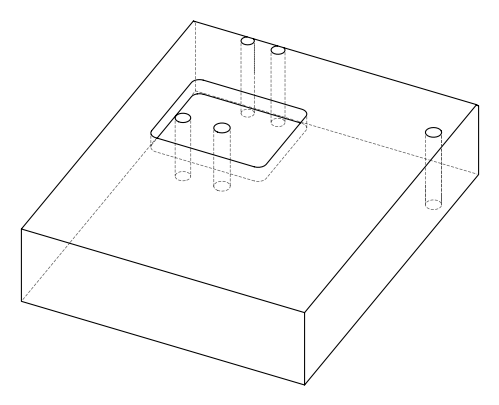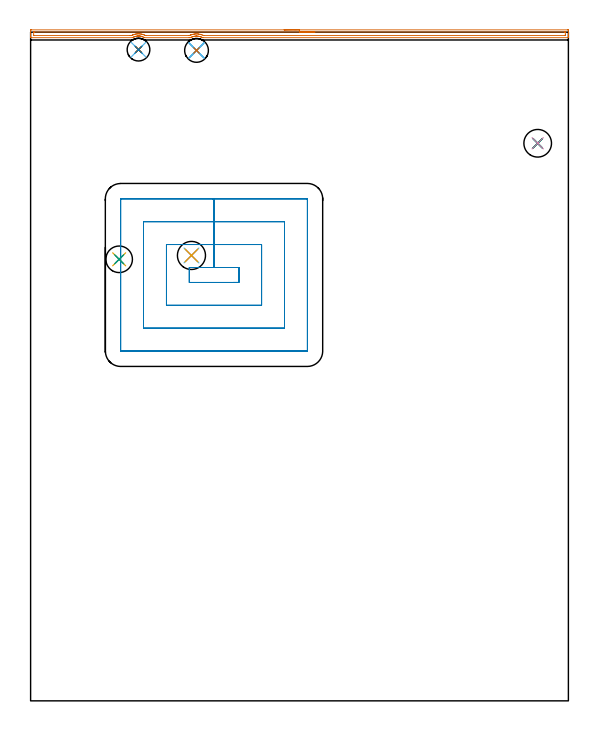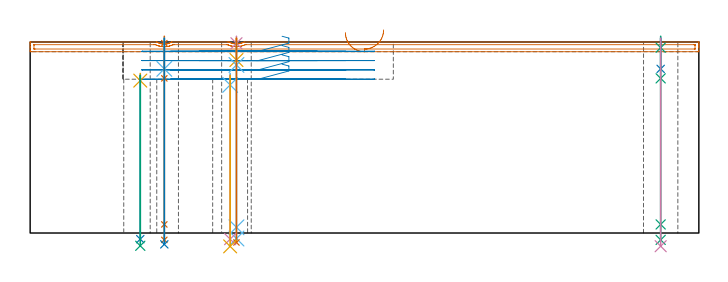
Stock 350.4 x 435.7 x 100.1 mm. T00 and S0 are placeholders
(PLAN: 20 operations, 15 tool changes, 19.7 min)
(1 AREA_MILL | FG_CHAMFER_SURFACE | UGT0205_001 | 5.8 min | 4557 mm3)
(2 MILL_RECTANGULAR_POCKET | POCKET_RECTANGULAR_STRAIGHT | UGT0201_135 | Follow Part, ap 4.975, ae 75% | 9.29 min | 327523 mm3)
(3 SPOT_DRILL | STEP1HOLE | NXT0321_9005460120000 | 0.05 min | 199 mm3)
(4 SPOT_DRILL_1 | STEP1HOLE_1 | NXT0321_9005460120000 | 0.03 min | 5 mm3)
(5 SPOT_DRILL_2 | STEP1HOLE_2 | NXT0321_9005460120000 | 0.04 min | 4 mm3)
(6 SPOT_DRILL_3 | STEP1HOLE_3 | NXT0321_9005460120000 | 0.05 min | 184 mm3)
(7 SPOT_DRILL_4 | STEP1HOLE_4 | NXT0321_9005460120000 | 0.03 min | 12 mm3)
(8 DRILL_BLIND_HOLE_INTO_CENTER | STEP1HOLE | NXT0301_065 | 0.07 min | 782 mm3)
(9 GUN_DRILL_THROUGH_HOLE | STEP1HOLE | UGT0307_006 | 0.52 min | 5490 mm3)
(10 DRILL_TO_ENLARGE_THROUGH_HOLE | STEP1HOLE | UGT0301_046 | 0.44 min | 18999 mm3)
(11 DRILL_BLIND_HOLE_INTO_CENTER_1 | STEP1HOLE_1 | UGT0301_185 | 0.05 min | 228 mm3)
(12 GUN_DRILL_THROUGH_HOLE_1 | STEP1HOLE_1 | UGT0307_002 | 0.49 min | 2564 mm3)
(13 SPADE_DRILL_TO_ENLARGE_THROUGH_HOLE | STEP1HOLE_1 | UGT0306_006 | 0.43 min | 16034 mm3)
(14 DRILL_THROUGH_HOLE_INTO_CENTER | STEP1HOLE_2 | NXT0301_065 | 0.35 min | 5558 mm3)
(15 DRILL_TO_ENLARGE_THROUGH_HOLE_1 | STEP1HOLE_2 | UGT0301_244 | 0.36 min | 13353 mm3)
(16 DRILL_THROUGH_HOLE_INTO_CENTER_1 | STEP1HOLE_3 | NXT0301_065 | 0.35 min | 5411 mm3)
(17 DRILL_TO_ENLARGE_THROUGH_HOLE_2 | STEP1HOLE_3 | UGT0301_252 | 0.36 min | 15559 mm3)
(18 DRILL_BLIND_HOLE_INTO_CENTER_2 | STEP1HOLE_4 | NXT0301_065 | 0.07 min | 885 mm3)
(19 GUN_DRILL_THROUGH_HOLE_2 | STEP1HOLE_4 | UGT0307_006 | 0.5 min | 5508 mm3)
(20 DRILL_TO_ENLARGE_THROUGH_HOLE_3 | STEP1HOLE_4 | UGT0301_279 | 0.43 min | 10787 mm3)
(TOOL UGT0205_001 | Chamfer Mill 20 x 3 x 45 deg. | D20 FL50 Z2)
(TOOL UGT0201_135 | Carbide End Mill 19.9 | D19.9 FL30 Z4)
(TOOL NXT0321_9005460120000 | NC Spot Drill, 142deg, 12mm, Carbide, Uncoated | D12 PA142 FL30 Z2)
(TOOL NXT0301_065 | Carbide Drill 9.4mm [860.1-0940-075A1-MM 2214] | D9.4 PA140 FL98 Z2)
(TOOL UGT0307_006 | Gun Drill 9 mm | D9 PA130 FL24 Z1)
(TOOL UGT0301_046 | Twist Drill 18 mm | D18 PA118 FL130 Z2)
(TOOL UGT0301_185 | Twist Drill 6.3 mm | D6.3 PA118 FL61 Z2)
(TOOL UGT0307_002 | Gun Drill 6 mm | D6 PA130 FL24 Z1)
(TOOL UGT0306_006 | Spade Drill 15.5mm | D15.5 PA132 FL10 Z2)
(TOOL UGT0301_244 | Twist Drill 17.3 mm | D17.3 PA118 FL130 Z2)
(TOOL UGT0301_252 | Twist Drill 18.3 mm | D18.3 PA118 FL135 Z2)
(TOOL UGT0301_279 | Twist Drill 14.8 mm | D14.8 PA118 FL114 Z2)
(OP 1 AREA_MILL)
G17 G21 G94 G90
T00 M6
G54
G17 G0 G90 X165.2 Y437.2 S1061 M3
G43 Z110.1 H0
Z105.
G94 G1 X165.238 Z104.128 F250.
X165.352 Z103.263
X165.541 Z102.412
X165.803 Z101.58
X166.137 Z100.774
X166.54 Z100.
X167.008 Z99.264
X167.54 Z98.572
X168.129 Z97.929
X168.772 Z97.34
X169.464 Z96.808
X170.2 Z96.34
X170.974 Z95.937
X171.78 Z95.603
X172.612 Z95.341
X173.464 Z95.152
X174.328 Z95.038
X175.2 Z95.
X349.787
X350.153 Y437.197 Z95.001
X350.39 Y437.192 Z95.004
X350.4 Y436.838 Z95.358
Y435.088 Z97.106
Y434.54 Z97.657
Y434.212 Z97.983
Y433.665 Z98.531
Y433.337 Z98.857
Y432.683 Z99.516
Y432.371 Z99.828
X350.398 Y432.234 Z99.959
X350.39 Y432.102 Z100.088
X350.233 Y432.1 Z100.1
X112.242
X112.013 Y432.103 Z100.089
X111.597 Y432.321 Z99.875
X111.383 Y432.425 Z99.772
X111.029 Y432.576 Z99.622
X110.902 Y432.624 Z99.573
X110.669 Y432.715 Z99.484
X110.49 Y432.772 Z99.426
X110.456 Y432.781 Z99.416
X110.045 Y432.896 Z99.304
X109.968 Y432.913 Z99.286
X109.598 Y432.996 Z99.2
X109.152 Y433.071 Z99.128
X108.705 Y433.12 Z99.078
X108.339 Y433.137 Z99.053
X108.28 Y433.141 Z99.055
X108.014 Y433.145 Z99.053
X107.963 Y433.146
X107.924
X107.813 Y433.14 Z99.055
X107.777 Y433.137 Z99.057
X107.366 Y433.108 Z99.092
X106.92 Y433.052 Z99.147
X106.473 Y432.97 Z99.228
X106.028 Y432.862 Z99.336
X105.533 Y432.715 Z99.484
X105.376 Y432.654 Z99.544
X105.135 Y432.559 Z99.637
X104.837 Y432.425 Z99.773
X104.685 Y432.355 Z99.839
X104.242 Y432.135 Z100.065
X104.204 Y432.117 Z100.083
X104.178 Y432.107 Z100.093
X103.311 Y432.1 Z100.1
X74.288
X74.187 Y432.105 Z100.09
X74.141 Y432.123 Z100.072
X73.896 Y432.261 Z99.936
X73.453 Y432.483 Z99.714
X73.003 Y432.684 Z99.512
X72.949 Y432.704 Z99.49
X72.926 Y432.713 Z99.482
X72.808 Y432.754 Z99.444
X72.64 Y432.81 Z99.388
X72.52 Y432.849 Z99.349
X72.111 Y432.967 Z99.232
X71.997 Y432.992 Z99.208
X71.666 Y433.064 Z99.135
X71.624 Y433.071 Z99.128
X71.218 Y433.133 Z99.062
X71.163 Y433.138 Z99.056
X71.069 Y433.147 Z99.046
X70.821 Y433.174 Z99.024
X70.772 Y433.179 Z99.018
X70.483 Y433.191 Z98.999
X70.384 Y433.193 Z99.
X70.38
X70.283 Y433.191 Z98.997
X70.28 Y433.19
X70.278 Z99.
X70.275 Y433.192 Z99.001
X70.274 Y433.193
X70.269
X70.212 Y433.194 Z99.003
X70.102 Y433.192 Z99.002
X70.045 Y433.189 Z99.004
X69.862 Y433.18 Z99.016
X69.84 Y433.178 Z99.018
X69.748 Y433.168 Z99.025
X69.524 Y433.148 Z99.048
X69.433 Y433.14 Z99.057
X69.376 Y433.131 Z99.065
X68.986 Y433.074 Z99.124
X68.541 Y432.98 Z99.219
X68.105 Y432.855 Z99.339
X68.037 Y432.832 Z99.361
X67.834 Y432.767 Z99.432
X67.794 Y432.754 Z99.446
X67.648 Y432.704 Z99.493
X67.59 Y432.678 Z99.517
X67.246 Y432.529 Z99.67
X67.198 Y432.508 Z99.691
X66.755 Y432.289 Z99.909
X66.697 Y432.256 Z99.941
X66.484 Y432.137 Z100.059
X66.415 Y432.104 Z100.089
X66.251 Y432.1 Z100.1
X0.167
X0.01 Y432.102 Z100.088
X0.002 Y432.234 Z99.959
X0. Y432.371 Z99.828
Y432.683 Z99.516
Y433.337 Z98.857
Y434.54 Z97.657
Y435.088 Z97.106
Y436.564 Z95.632
X0.003 Y436.838 Z95.358
X0.01 Y437.192 Z95.004
X0.247 Y437.197 Z95.001
X0.613 Y437.2 Z95.
X175.2
Y435.786 Z96.414
X348. Y435.785 Z96.415
X348.182 Y435.784 Z96.416
X348.349 Y435.781 Z96.419
X348.384 Y435.779 Z96.421
X348.39 Y435.759 Z96.441
X348.394 Y435.73 Z96.47
X348.399 Y435.572 Z96.628
X348.4 Y433.821 Z98.379
X348.398 Y433.691 Z98.509
X348.394 Y433.586 Z98.614
X348.39 Y433.523 Z98.677
X348.356 Y433.521 Z98.679
X348. Y433.516 Z98.684
X347.819 Y433.515 Z98.685
X113.135
X112.953
X112.776 Y433.519 Z98.681
X112.69 Y433.521 Z98.679
X112.242 Y433.704 Z98.496
X111.61 Y433.957 Z98.243
X111.349 Y434.043 Z98.157
X110.764 Y434.212 Z97.988
X110.456 Y434.286 Z97.914
X110.36 Y434.307 Z97.893
X109.563 Y434.449 Z97.751
X109.288 Y434.481 Z97.719
X108.67 Y434.535 Z97.665
X108.325 Y434.55 Z97.65
X107.777
X107.452 Y434.53 Z97.67
X106.884 Y434.477 Z97.723
X106.644 Y434.447 Z97.753
X105.991 Y434.337 Z97.863
X105.885 Y434.316 Z97.884
X105.433 Y434.212 Z97.988
X105.17 Y434.141 Z98.059
X105.138 Y434.132 Z98.068
X105.097 Y434.12 Z98.08
X104.755 Y434.011 Z98.189
X104.501 Y433.922 Z98.278
X104.376 Y433.876 Z98.324
X104.204 Y433.807 Z98.393
X103.871 Y433.664 Z98.536
X103.641 Y433.566 Z98.634
X103.569 Y433.536 Z98.664
X103.531 Y433.521 Z98.679
X103.489 Y433.52 Z98.68
X103.311 Y433.516 Z98.684
X103.131 Y433.515 Z98.685
X75.447 Y433.514 Z98.686
X75.091 Y433.516 Z98.684
X74.913 Y433.519 Z98.681
X74.871 Y433.521 Z98.679
X74.826 Y433.538 Z98.662
X74.735 Y433.577 Z98.623
X74.278 Y433.785 Z98.415
X73.842 Y433.965 Z98.235
X73.086 Y434.212 Z97.988
X72.949 Y434.252 Z97.948
X72.893 Y434.267 Z97.933
X72.413 Y434.374 Z97.826
X72.056 Y434.445 Z97.755
X71.772 Y434.49 Z97.71
X71.163 Y434.562 Z97.638
X70.775 Y434.592 Z97.608
X70.269 Y434.604 Z97.596
X69.879 Y434.595 Z97.605
X69.376 Y434.556 Z97.644
X69.059 Y434.524 Z97.676
X68.483 Y434.436 Z97.764
X68.294 Y434.398 Z97.802
X67.977 Y434.33 Z97.87
X67.59 Y434.234 Z97.966
X67.573 Y434.23 Z97.97
X67.512 Y434.212 Z97.988
X66.898 Y434.016 Z98.184
X66.813 Y433.986 Z98.214
X66.697 Y433.942 Z98.258
X66.269 Y433.757 Z98.443
X65.804 Y433.553 Z98.647
X65.712 Y433.521 Z98.679
X65.619 Y433.519 Z98.681
X64.911 Y433.515 Z98.685
X64.731 Y433.514 Z98.686
X2.4 Y433.515 Z98.685
X2.218 Y433.516 Z98.684
X2.051 Y433.52 Z98.68
X2.016 Y433.521 Z98.679
X2.01 Y433.541 Z98.659
X2.006 Y433.57 Z98.63
X2.001 Y433.728 Z98.472
X2. Y435.479 Z96.721
X2.002 Y435.61 Z96.59
X2.006 Y435.714 Z96.486
X2.01 Y435.777 Z96.423
X2.044 Y435.779 Z96.421
X2.4 Y435.784 Z96.416
X2.581 Y435.785 Z96.415
X175.2 Y435.786 Z96.414
X176.072 Z96.452
X176.936 Z96.566
X177.788 Z96.755
X178.62 Z97.017
X179.426 Z97.351
X180.2 Z97.754
X180.936 Z98.223
X181.628 Z98.754
X182.271 Z99.343
X182.86 Z99.986
X183.392 Z100.678
X183.86 Z101.414
X184.263 Z102.188
X184.597 Z102.994
X184.859 Z103.826
X185.048 Z104.678
X185.162 Z105.543
X185.2 Z106.414
G0 Z110.1
M5
M2
(OP 2 MILL_RECTANGULAR_POCKET)
G17 G21 G94 G90
T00 M6
G54
G17 G0 G90 X132.01 Y272.625 S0 M3
G43 Z110.1 H0
Z103.1
G94 G1 X135.575 Z102.145 F250.
Y282.375 Z99.532
X119.5 Z95.225
X103.425 F500.
Y272.625
X135.575
Y282.375
X119.5
Y297.3
X88.5
Y257.7
X150.5
Y297.3
X119.5
Y312.225
X73.575
Y242.775
X165.425
Y312.225
X119.5
Y327.15
X58.7
X58.67 Y327.152
X58.648 Y327.13
X58.65 Y327.1
Y227.9
X58.648 Y227.87
X58.67 Y227.848
X58.7 Y227.85
X180.3
X180.33 Y227.848
X180.352 Y227.87
X180.35 Y227.9
Y327.1
X180.352 Y327.13
X180.33 Y327.152
X180.3 Y327.15
X119.5
X118.5
G0 X132.01 Y272.625 Z98.225
G1 X135.575 Z97.27 F250.
Y282.375 Z94.657
X119.5 Z90.35
X103.425 F500.
Y272.625
X135.575
Y282.375
X119.5
Y297.3
X88.5
Y257.7
X150.5
Y297.3
X119.5
Y312.225
X73.575
Y242.775
X165.425
Y312.225
X119.5
Y327.15
X58.7
X58.67 Y327.152
X58.648 Y327.13
X58.65 Y327.1
Y227.9
X58.648 Y227.87
X58.67 Y227.848
X58.7 Y227.85
X180.3
X180.33 Y227.848
X180.352 Y227.87
X180.35 Y227.9
Y327.1
X180.352 Y327.13
X180.33 Y327.152
X180.3 Y327.15
X119.5
X118.5
G0 X132.01 Y272.625 Z93.35
G1 X135.575 Z92.395 F250.
Y282.375 Z89.782
X119.5 Z85.475
X103.425 F500.
Y272.625
X135.575
Y282.375
X119.5
Y297.3
X88.5
Y257.7
X150.5
Y297.3
X119.5
Y312.225
X73.575
Y242.775
X165.425
Y312.225
X119.5
Y327.15
X58.7
X58.67 Y327.152
X58.648 Y327.13
X58.65 Y327.1
Y227.9
X58.648 Y227.87
X58.67 Y227.848
X58.7 Y227.85
X180.3
X180.33 Y227.848
X180.352 Y227.87
X180.35 Y227.9
Y327.1
X180.352 Y327.13
X180.33 Y327.152
X180.3 Y327.15
X119.5
X118.5
G0 X132.01 Y272.625 Z88.475
G1 X135.575 Z87.52 F250.
Y282.375 Z84.907
X119.5 Z80.6
X103.425 F500.
Y272.625
X135.575
Y282.375
X119.5
Y297.3
X88.5
Y257.7
X150.5
Y297.3
X119.5
Y312.225
X73.575
Y242.775
X165.425
Y312.225
X119.5
Y327.15
X58.7
X58.67 Y327.152
X58.648 Y327.13
X58.65 Y327.1
Y227.9
X58.648 Y227.87
X58.67 Y227.848
X58.7 Y227.85
X180.3
X180.33 Y227.848
X180.352 Y227.87
X180.35 Y227.9
Y327.1
X180.352 Y327.13
X180.33 Y327.152
X180.3 Y327.15
X119.5
X118.5
G0 Z110.1
M5
M2
(OP 3 SPOT_DRILL)
G17 G21 G94 G90
T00 M6
G54
G17 G0 G90 X330.4 Y363.3 S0 M3
G43 Z110.1 H0
G94 G81 G98 Z97.1 F250. R103.1
G80
M5
M2
(OP 4 SPOT_DRILL_1)
G17 G21 G94 G90
T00 M6
G54
G17 G0 G90 X108.1 Y423.8 S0 M3
G43 Z110.1 H0
G94 G81 G98 Z99.424 F250. R103.1
G80
M5
M2
(OP 5 SPOT_DRILL_2)
G17 G21 G94 G90
T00 M6
G54
G17 G0 G90 X57.7 Y287.7 S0 M3
G43 Z110.1 H0
G94 G81 G98 Z79.855 F250. R83.6
G80
M5
M2
(OP 6 SPOT_DRILL_3)
G17 G21 G94 G90
T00 M6
G54
G17 G0 G90 X104.8 Y290.2 S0 M3
G43 Z110.1 H0
G94 G81 G98 Z77.6 F250. R83.6
G80
M5
M2
(OP 7 SPOT_DRILL_4)
G17 G21 G94 G90
T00 M6
G54
G17 G0 G90 X70.3 Y424.3 S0 M3
G43 Z110.1 H0
G94 G81 G98 Z99.463 F250. R103.1
G80
M5
M2
(OP 8 DRILL_BLIND_HOLE_INTO_CENTER)
G17 G21 G94 G90
T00 M6
G54
G17 G0 G90 X330.4 Y363.3 S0 M3
G43 Z110.1 H1
G94 G81 G98 Z86. F250. R102.1
G80
M5
M2
(OP 9 GUN_DRILL_THROUGH_HOLE)
G17 G21 G94 G90
T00 M6
G54
G17 G0 G90 X330.4 Y363.3 M8
G43 Z110.1 H0
Z99.113
S716 M3
G94 G1 Z81.039 F125. M26
G4 X.084
Z4.5 F250.
G4 X.084
Z-3.598 F125.
G4 X.084
M5
M9
G0 Z99.113
Z110.1
M2
(OP 10 DRILL_TO_ENLARGE_THROUGH_HOLE)
G17 G21 G94 G90
T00 M6
G54
G17 G0 G90 X330.4 Y363.3 S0 M3
G43 Z110.1 H0
G94 G73 G98 Z-6.908 F250. Q17.835 R102.1
G80
M5
M2
(OP 11 DRILL_BLIND_HOLE_INTO_CENTER_1)
G17 G21 G94 G90
T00 M6
G54
G17 G0 G90 X108.1 Y423.8 S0 M3
G43 Z110.1 H0
G94 G81 G98 Z90.65 F250. R102.1
G80
M5
M2
(OP 12 GUN_DRILL_THROUGH_HOLE_1)
G17 G21 G94 G90
T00 M6
G54
G17 G0 G90 X108.1 Y423.8 M8
G43 Z110.1 H0
Z100.695
S716 M3
G94 G1 Z88.054 F125. M26
G4 X.084
Z3. F250.
G4 X.084
Z-2.899 F125.
G4 X.084
M5
M9
G0 Z100.695
Z110.1
M2
(OP 13 SPADE_DRILL_TO_ENLARGE_THROUGH_HOLE)
G17 G21 G94 G90
T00 M6
G54
G17 G0 G90 X108.1 Y423.8 S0 M3
G43 Z110.1 H0
G94 G73 G98 Z-4.951 F250. Q15.007 R102.1
G80
M5
M2
(OP 14 DRILL_THROUGH_HOLE_INTO_CENTER)
G17 G21 G94 G90
T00 M6
G54
G17 G0 G90 X57.7 Y287.7 S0 M3
G43 Z110.1 H1
G94 G73 G98 Z-3.211 F250. Q9.312 R82.6
G80
M5
M2
(OP 15 DRILL_TO_ENLARGE_THROUGH_HOLE_1)
G17 G21 G94 G90
T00 M6
G54
G17 G0 G90 X57.7 Y287.7 S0 M3
G43 Z110.1 H0
G94 G73 G98 Z-6.697 F250. Q14.55 R82.6
G80
M5
M2
(OP 16 DRILL_THROUGH_HOLE_INTO_CENTER_1)
G17 G21 G94 G90
T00 M6
G54
G17 G0 G90 X104.8 Y290.2 S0 M3
G43 Z110.1 H1
G94 G73 G98 Z-3.211 F250. Q9.312 R82.6
G80
M5
M2
(OP 17 DRILL_TO_ENLARGE_THROUGH_HOLE_2)
G17 G21 G94 G90
T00 M6
G54
G17 G0 G90 X104.8 Y290.2 S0 M3
G43 Z110.1 H0
G94 G73 G98 Z-6.998 F250. Q17.52 R82.6
G80
M5
M2
(OP 18 DRILL_BLIND_HOLE_INTO_CENTER_2)
G17 G21 G94 G90
T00 M6
G54
G17 G0 G90 X70.3 Y424.3 S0 M3
G43 Z110.1 H1
G94 G81 G98 Z86. F250. R102.1
G80
M5
M2
(OP 19 GUN_DRILL_THROUGH_HOLE_2)
G17 G21 G94 G90
T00 M6
G54
G17 G0 G90 X70.3 Y424.3 M8
G43 Z110.1 H0
Z97.073
S716 M3
G94 G1 Z81.039 F125. M26
G4 X.084
Z4.5 F250.
G4 X.084
Z-3.598 F125.
G4 X.084
M5
M9
G0 Z97.073
Z110.1
M2
(OP 20 DRILL_TO_ENLARGE_THROUGH_HOLE_3)
G17 G21 G94 G90
T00 M6
G54
G17 G0 G90 X70.3 Y424.3 S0 M3
G43 Z110.1 H0
G94 G73 G98 Z-5.946 F250. Q13.256 R102.1
G80
M5
M2
